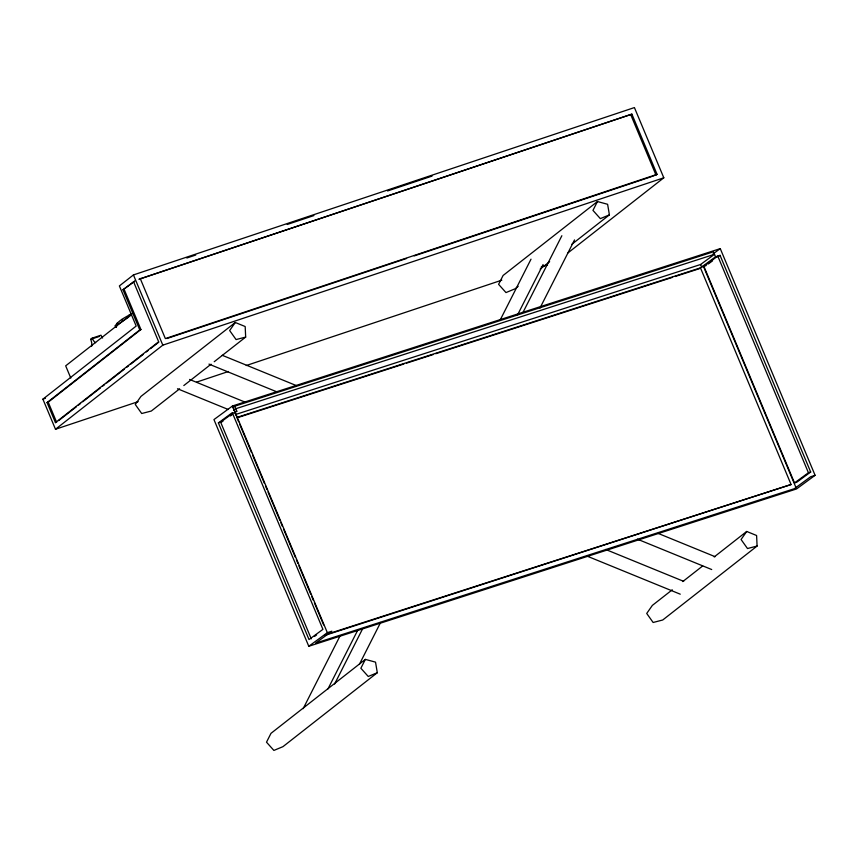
<?xml version="1.0" encoding="UTF-8"?>
<svg xmlns="http://www.w3.org/2000/svg" width="858" height="858" viewBox="0 0 858 858"><rect width="100%" height="100%" fill="white"/><g stroke="black" fill="none" stroke-linecap="round" stroke-linejoin="round"><path stroke-width="1.29" d="M303.164 708.665L340.133 635.746M500.107 320.152L531.016 259.18M327.949 688.942L357.636 630.373M517.621 314.779L543.071 264.564M334.62 684.019L362.494 629.021M523.08 312.237L561.861 235.725M359.405 664.296L380.609 622.458M539.982 308.054L574.528 239.918M365.358 659.384L360.864 668.243L368.254 676.479L377.305 672.715L375.525 662.14L365.358 659.384L270.999 733.333L266.506 742.191L273.895 750.428L282.947 746.664L377.305 672.715M597.447 201.533L592.964 210.392L600.343 218.629L609.405 214.865L607.614 204.29L597.447 201.533L503.088 275.482L498.595 284.341L505.984 292.578L515.047 288.814L518.189 286.347M235.285 322.49L229.654 330.544L236.068 339.564L245.667 337.087L245.184 326.533L235.285 322.49L140.927 396.439L135.285 404.493L141.709 413.513L151.308 411.036L179.612 388.846M746.707 531.456L741.076 539.51L747.49 548.53L757.088 546.053L756.606 535.51L746.707 531.456L714.21 556.928M128.786 317.052L117.76 324.56L115.851 327.23L115.24 325.761C119.047 320.013 125.794 317.16 131.553 313.717M568.05 252.831L663.802 177.799L634.416 107.572L133.44 274.925L119.38 285.939L136.175 326.061L42.9 399.163L55.491 429.257L138.138 401.651M122.984 289.779L134.631 281.167L122.984 289.779L139.768 329.912L47.061 402.563L55.459 422.619L56.617 422.233L48.22 402.166L140.927 329.515L124.142 289.393M631.885 114.135L139.146 279.193L631.885 114.135L657.056 174.335L652.552 176.308M91.688 346.182A7.239 3.303 71.5 0 0 91.699 342.964L91.527 342.052A7.239 3.303 71.5 0 0 90.669 339.328L92.181 338.149L100.997 335.199A7.304 3.325 71.5 0 0 102.595 338.02M131.864 313.964L65.68 365.84L70.796 378.078M55.459 422.619L158.655 341.752L133.473 281.553M58.698 420.602L76.448 406.703M78.528 405.062L80.62 403.432M82.7 401.791L100.44 387.891M102.531 386.25L104.622 384.62M106.703 382.979L124.442 369.079M126.534 367.439L128.625 365.808M130.706 364.167L143.232 354.354M146.364 351.909L148.445 350.268M150.525 348.648L158.784 342.17M55.491 429.257L162.816 345.152L663.802 177.799M183.805 385.564L211.068 364.2M214.21 361.733L245.667 337.087M540.208 269.09L549.646 261.69M571.653 244.444L609.405 214.865M672.264 589.8L652.348 605.405L646.717 613.459L653.131 622.479L662.73 620.002L757.088 546.053M682.754 581.585L702.67 565.969M232.507 405.973L213.953 419.583L308.783 646.278L796.546 488.942L815.1 475.321L720.27 248.627L232.507 405.973L327.338 632.668L308.783 646.278M232.572 407.786L234.706 406.22L713.438 251.791L715.54 256.81L699.302 268.715L675.107 276.523M233.612 410.296L235.757 408.73L714.489 254.3L700.568 264.511L235.843 414.414M218.372 422.897L232.293 412.687L322.919 629.354L309.009 639.564L218.372 422.897L222.887 421.439M233.473 412.752L220.635 422.168L311.261 638.835M230.384 415.948L232.529 414.371M234.663 412.805L236.808 411.229L234.706 406.22M713.052 253.925L720.27 248.627M708.279 263.985L712.558 260.843M717.91 256.917L720.055 255.352L810.681 472.007L796.76 482.217L794.508 482.947L703.871 266.291L717.792 256.081L808.429 472.737L794.508 482.947M314.478 636.475L316.613 634.909M237.012 417.363L700.46 267.868L791.087 484.523L325.203 635.285M186.829 258.011L195.731 255.041M287.205 224.485L313.889 215.572M387.58 190.959L432.057 176.094M90.669 339.328L99.496 336.39M139.768 329.912L140.927 329.515M657.056 174.335L165.358 338.588L140.176 278.389M166.86 338.545L406.585 258.462M414.2 255.92L651.394 176.694M42.9 399.163L45.442 398.305M47.061 402.563L48.22 402.166M196.632 382.11L228.421 371.493M246.225 365.54L501.801 280.169M541.216 266.999L547.576 264.875M236.808 411.229L234.545 411.958L236.089 415.658M715.54 256.81L720.055 255.352M706.134 265.562L701.619 267.02L700.568 264.511M238.395 417.396L403.914 363.996M406.456 363.181L433.193 354.558M435.746 353.732L672.565 277.338M808.429 472.737L810.681 472.007M327.338 632.668L331.853 631.209L315.615 643.114L794.347 488.695L810.585 476.78L815.1 475.321M325.096 634.845L791.087 484.523M222.243 355.298L296.546 385.66M658.129 533.397L715.1 556.681M208.955 364.114L277.059 391.934M637.408 539.178L711.711 569.54M189.554 379.44L245.281 402.209M605.63 549.452L683.644 581.327M177.499 388.76L228.271 409.502M587.376 556.241L680.255 594.186M115.24 325.761L116.334 327.22M703.26 265.937L796.031 487.709M630.845 114.94L656.027 175.139M237.119 418.114L238.663 421.814M239.693 424.27L251.544 452.584M252.574 455.051L264.414 483.365M265.444 485.821L266.988 489.521M268.018 491.977L279.869 520.291M280.898 522.758L282.443 526.447M283.472 528.914L295.313 557.217M296.342 559.684L297.887 563.374M298.916 565.84L310.757 594.154M311.786 596.61L313.331 600.31M314.36 602.766L323.638 624.924M133.44 274.925L162.816 345.152M129.215 314.95L129.826 316.42M121.911 319.412L122.522 320.881M117.138 323.101L117.76 324.56M95.613 342.685A7.304 3.325 71.5 0 1 94.68 341.999L94.219 341.527A7.304 3.325 71.5 0 1 92.181 338.149"/></g></svg>
